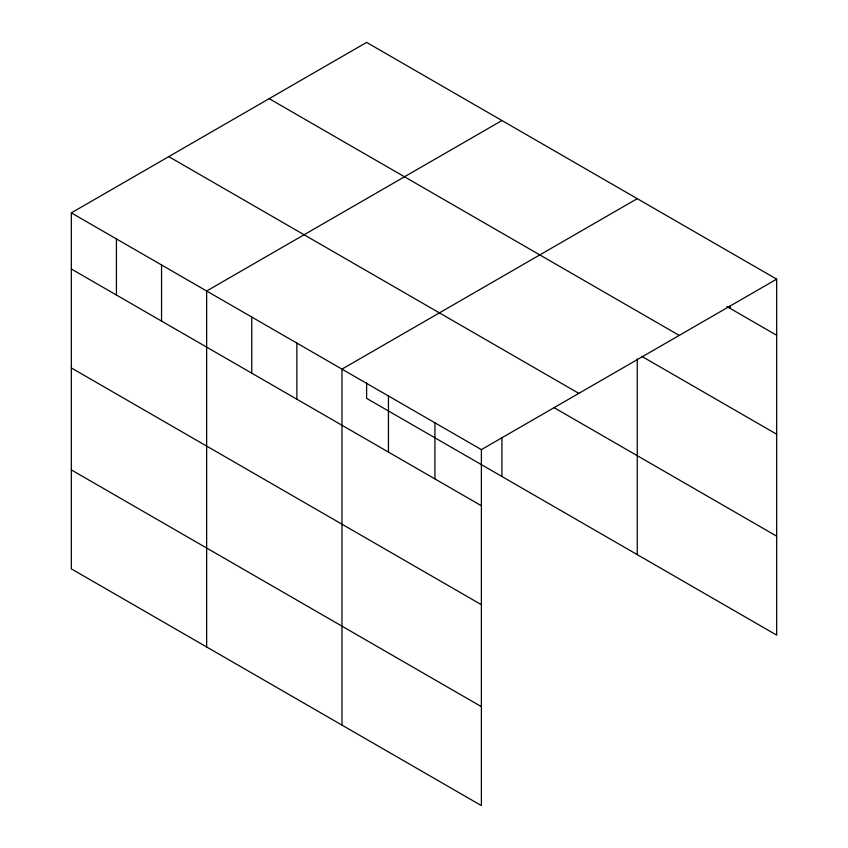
<?xml version="1.0" encoding="UTF-8"?>
<svg xmlns="http://www.w3.org/2000/svg" width="848" height="848" viewBox="0 0 848 848"><rect width="100%" height="100%" fill="white"/><g stroke="black" fill="none" stroke-linecap="round" stroke-linejoin="round"><path stroke-width="1.27" d="M71.327 212.88L481.388 449.631L481.388 805.6L71.327 568.849L71.327 212.88L366.612 42.4L776.673 279.151L776.673 635.12L366.612 398.369L366.612 382.745M501.931 120.533L206.647 291.012L206.647 646.982M637.251 198.655L341.967 369.134L341.967 725.104M481.388 449.631L776.673 279.151M726.8 306.467L776.673 335.267M269.166 98.654L679.227 335.405M641.788 356.34L776.673 434.218M168.773 156.626L578.834 393.377M553.808 407.496L776.673 536.169M71.327 268.996L481.388 505.747M71.327 367.947L481.388 604.698M71.327 469.898L481.388 706.649M730.202 305.821L730.202 308.428M637.251 358.948L637.251 554.624M501.931 437.441L501.931 476.502M434.918 422.802L434.918 478.908M388.448 395.963L388.448 452.079M296.864 343.09L296.864 399.207M251.75 317.046L251.75 373.162M161.544 264.968L161.544 321.074M116.43 238.924L116.43 295.04"/></g></svg>
